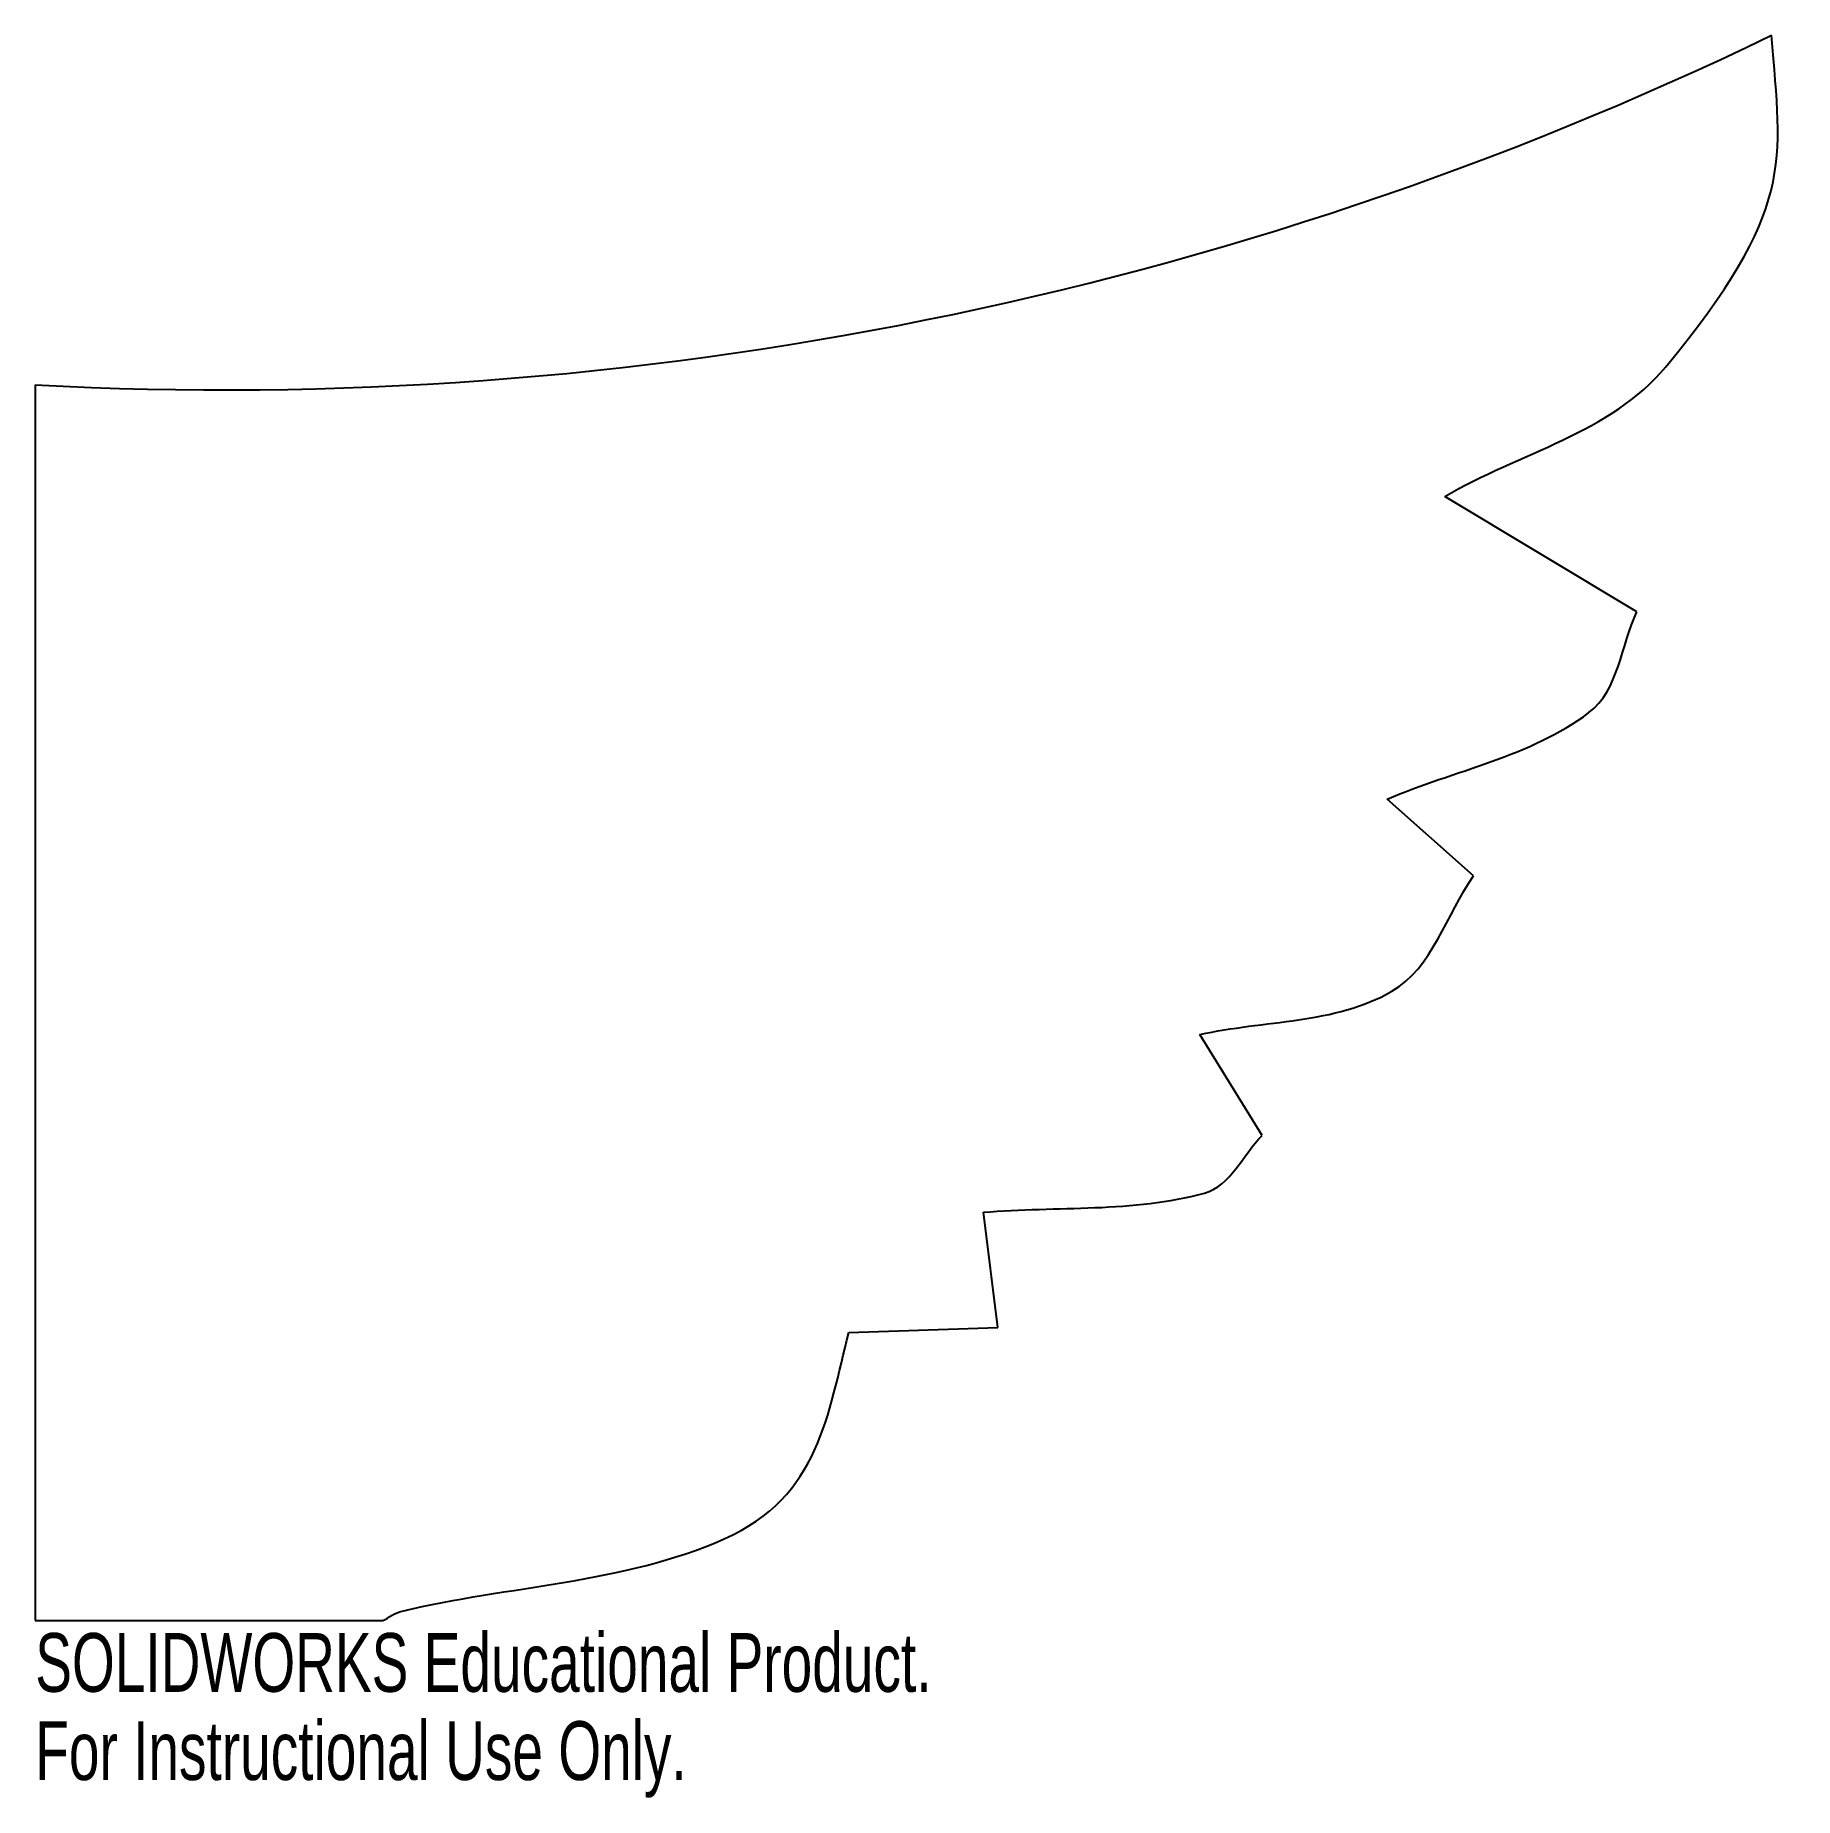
# Model space of a CAD drawing. Header units: inches. Extents: x 2.08 to 7.77, y -6.96 to -1.25.
import ezdxf

# ---------------------------------------------------------------- set-up
doc = ezdxf.new("R2010")
doc.units = ezdxf.units.IN
doc.header["$MEASUREMENT"] = 0
doc.styles.add('SLDTEXTSTYLE0', font='TXT', dxfattribs={"width": 0.7})

msp = doc.modelspace()

# ---------------------------------------------------------------- linework, layer by layer
at = {"color": 7, "linetype": 'Continuous', "lineweight": 25}
for p, q in [((2.0785, -2.385), (2.0785, -6.385)), ((7.2624, -3.1193), (6.6404, -2.7461)), ((6.7337, -3.9746), (6.4537, -3.7258)), ((6.0494, -4.8144), (5.8472, -4.4878)), ((5.1941, -5.4364), (5.1474, -5.0632)), ((4.712, -5.452), (5.1941, -5.4364)), ((2.0785, -6.385), (3.2035, -6.385))]:
    msp.add_line(p, q, dxfattribs=at)
msp.add_arc((2.689, 9.0987), 11.5, 266.95705, 295.82026, dxfattribs=at)
for points, knots in [([(6.6404, -2.7461), (6.8788, -2.6061), (7.1802, -2.5398), (7.3557, -2.3262), (7.7731, -1.8181), (7.7327, -1.6718), (7.6978, -1.2531)], [0, 0, 0, 0, 1, 1, 1, 2, 2, 2, 2]), ([(6.4537, -3.7258), (6.6715, -3.6325), (6.9174, -3.588), (7.1069, -3.4459), (7.2033, -3.3735), (7.2106, -3.2281), (7.2624, -3.1193)], [0, 0, 0, 0, 1, 1, 1, 2, 2, 2, 2]), ([(5.8472, -4.4878), (6.0546, -4.4411), (6.2854, -4.4543), (6.4693, -4.3478), (6.6012, -4.2714), (6.6455, -4.099), (6.7337, -3.9746)], [0, 0, 0, 0, 1, 1, 1, 2, 2, 2, 2]), ([(5.1474, -5.0632), (5.3859, -5.0425), (5.6321, -5.0646), (5.8628, -5.001), (5.9476, -4.9776), (5.9872, -4.8766), (6.0494, -4.8144)], [0, 0, 0, 0, 1, 1, 1, 2, 2, 2, 2]), ([(3.2035, -6.385), (3.2243, -6.3747), (3.2432, -6.3593), (3.2657, -6.3539), (3.6119, -6.2711), (3.9823, -6.2649), (4.3077, -6.1207), (4.6193, -5.9826), (4.6427, -5.7152), (4.712, -5.452)], [0, 0, 0, 0, 1, 1, 1, 2, 2, 2, 3, 3, 3, 3])]:
    msp.add_open_spline(points, degree=3, knots=knots, dxfattribs=at)

# ---------------------------------------------------------------- texts
at = {"color": 7, "linetype": 'Continuous', "char_height": 0.1903, "attachment_point": 1, "style": 'SLDTEXTSTYLE0'}
for s, insert in [('SOLIDWORKS Educational Product.', (2.0785, -6.4252)), ('For Instructional Use Only.', (2.0785, -6.7106))]:
    msp.add_mtext(s, dxfattribs=dict(at, insert=insert))

doc.saveas('drawing.dxf')
